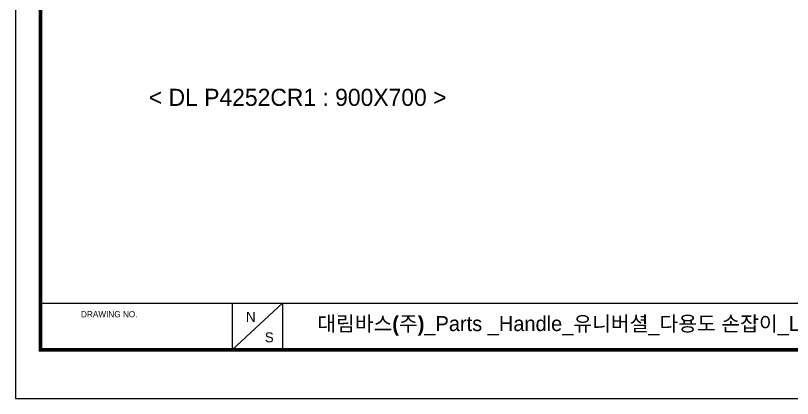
# Model space of a CAD drawing. Extents: x 0 to 3611, y 0 to 2646.
# Drawn here: x 0 to 1805, y 0 to 890 of the extents above; entities that cross this region are included whole.
import ezdxf

# ---------------------------------------------------------------- set-up
doc = ezdxf.new("R2010")
doc.units = 0
doc.header["$LTSCALE"] = 10
doc.header["$MEASUREMENT"] = 0
doc.layers.get('0').update_dxf_attribs({"linetype": 'CONTINUOUS'})
doc.styles.add('Daelim Dimension', font='')
doc.styles.get('Daelim Dimension').set_extended_font_data('나눔고딕')

msp = doc.modelspace()

# ---------------------------------------------------------------- linework, layer by layer
at = {"color": 5}
msp.add_line((58.1, 221.7), (2965.6, 221.7), dxfattribs=at)
at = {"color": 5, "ltscale": 40}
for p, q in [((503.7, 221.7), (503.7, 112.9)), ((503.7, 221.7), (503.7, 112.9)), ((620.2, 221.7), (503.7, 112.9)), ((620.2, 221.7), (503.7, 112.9)), ((620.2, 221.7), (620.2, 112.9)), ((620.2, 221.7), (620.2, 112.9))]:
    msp.add_line(p, q, dxfattribs=at)
at = {"ltscale": 0.5}
msp.add_line((58.1, 113.3), (58.1, 113.3), dxfattribs=at)
msp.add_lwpolyline([(0, 0), (3610.9, 0), (3610.9, 2645.8), (0, 2645.8)], close=True, dxfattribs=at)
at = {"color": 5, "linetype": 'ByBlock', "lineweight": 200, "const_width": 8.32}
msp.add_lwpolyline([(58.1, 113.3), (3552.5, 113.3), (3552.5, 2584.3), (58.1, 2584.3)], close=True, dxfattribs=at)

# ---------------------------------------------------------------- texts
at = {"color": 5, "ltscale": 40, "style": 'Daelim Dimension'}
msp.add_text('DRAWING NO.', height=14.249, dxfattribs=at).set_placement((152.2, 188.8))
at = {"color": 2, "attachment_point": 1, "style": 'Daelim Dimension'}
for s, insert, char_height, width in [('< DL P4252CR1 : 900X700 >', (309.9, 720), 39.749, 1064.418), ('{\\fPretendard Variable SemiBold|b0|i0|c129|p2;대림바스(주)}_Parts _Handle_유니버셜_다용도 손잡이_L타입_DL P4252', (701.1, 191.4), 34.752, 2055.62)]:
    msp.add_mtext(s, dxfattribs=dict(at, insert=insert, char_height=char_height, width=width))
at = {"char_height": 23.3, "width": 32.544, "attachment_point": 1, "style": 'Daelim Dimension'}
for s, insert in [('N', (535.4, 201.3)), ('S', (579.2, 153.8))]:
    msp.add_mtext(s, dxfattribs=dict(at, insert=insert))

doc.saveas('drawing.dxf')
